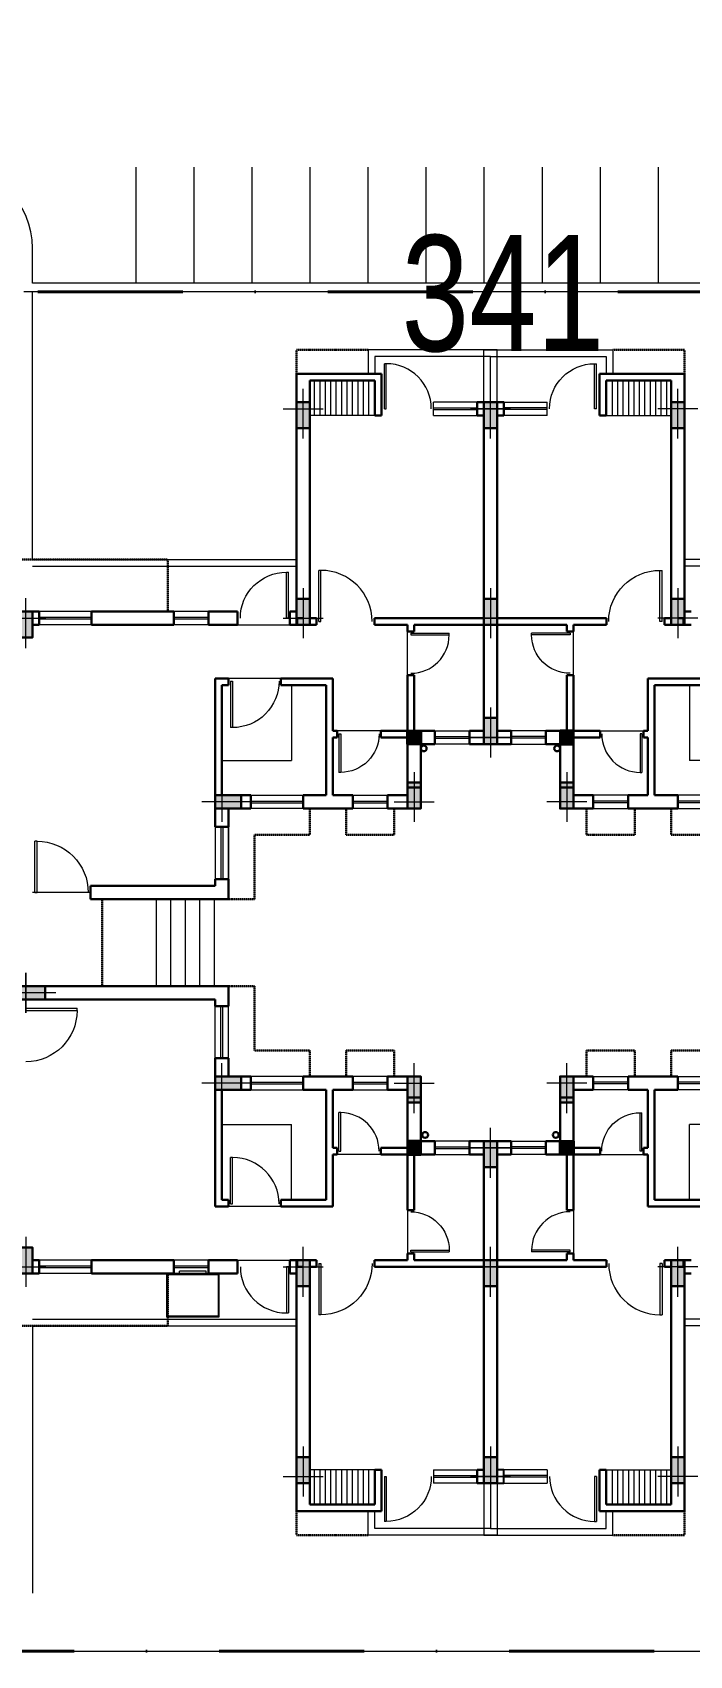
# Model space of a CAD drawing. Header units: inches. Extents: x 5542223 to 12533222, y 497239 to 5189502.
# Drawn here: x 6511757 to 6523085, y 1936782 to 1964782 of the extents above; entities that cross this region are included whole.
import ezdxf

# ---------------------------------------------------------------- set-up
doc = ezdxf.new("R2010")
doc.units = ezdxf.units.IN
doc.header["$MEASUREMENT"] = 0
doc.linetypes.add('DASHDOT', pattern=[1, 0.5, -0.25, 0, -0.25])
doc.linetypes.add('HIDDENX2', pattern=[0.75, 0.5, -0.25])
doc.layers.get('0').update_dxf_attribs({"color": 1})
for name, color, linetype, lineweight in [('Area_parking', 7, 'DASHDOT', 40), ('col', 7, 'Continuous', 30), ('col-fill', 7, 'Continuous', 9), ('cooler', 163, 'Continuous', 5), ('DOOR', 7, 'Continuous', 9), ('ELE', 7, 'Continuous', 13), ('Glass', 251, 'Continuous', 20), ('landscape', 7, 'Continuous', 5), ('LVL_DIFF', 253, 'Continuous', 18), ('PARKING NO TXT', 7, 'Continuous', 9), ('Proj.', 7, 'HIDDENX2', 30), ('Railling', 7, 'Continuous', 20), ('Road', 7, 'Continuous', 15), ('Road_CStone', 8, 'Continuous', 15), ('S_Parkingbays', 7, 'Continuous', 13), ('STAIR', 253, 'Continuous', 5), ('WALL', 7, 'Continuous', 30), ('WIN', 7, 'Continuous', 20), ('wwp', 7, 'Continuous', 30)]:
    doc.layers.add(name, color=color, linetype=linetype, lineweight=lineweight)
doc.styles.add('Parking_txt', font='arial.ttf', dxfattribs={"width": 0.75})

# ---------------------------------------------------------------- blocks, each defined once
blk = doc.blocks.new('COL-SH')
at = {"layer": 'col-fill', "ltscale": 10}
blk.add_hatch(color=256, dxfattribs=at).paths.add_polyline_path([(0, -450), (230, -450), (230, 0), (0, 0)])
at = {"layer": 'col', "ltscale": 10}
blk.add_lwpolyline([(230, 0), (0, 0), (0, -450), (230, -450)], close=True, dxfattribs=at)
at = {"layer": 'col-fill', "ltscale": 10}
for p, q in [((115, -632), (115, 230)), ((460, -115), (-230, -115))]:
    blk.add_line(p, q, dxfattribs=at)
blk = doc.blocks.new('DOOR_LEFT')
at = {"layer": 'DOOR'}
for p, q in [((-0.461, 0), (-0.461, 0.883)), ((-0.422, 0.883), (-0.461, 0.883)), ((-0.422, 0), (-0.422, 0.883)), ((-0.461, 0), (-0.422, 0))]:
    blk.add_line(p, q, dxfattribs=at)
blk.add_arc((-0.422, 0), 0.883, 360, 90, dxfattribs=at)
blk = doc.blocks.new('resA1')
at = {"layer": 'col', "lineweight": 35, "ltscale": 10}
for points in [[(-8090, 10035), (-7860, 10035), (-7860, 10265), (-8090, 10265)], [(-8090, 3185), (-7860, 3185), (-7860, 2955), (-8090, 2955)]]:
    blk.add_hatch(color=256, dxfattribs=at).paths.add_polyline_path(points)
at = {"layer": 'ELE', "ltscale": 5}
h = blk.add_hatch(dxfattribs=at)
h.set_pattern_fill('LINE', color=256, scale=750, angle=90, style=0)
h.set_pattern_definition([(90, (-659214.42, -334103.49), (-93.75, 0), [])])
h.paths.add_polyline_path([(-6175, 16305), (-7295, 16305), (-7295, 15705), (-6175, 15705), (-6175, 15935)])
h = blk.add_hatch(dxfattribs=at)
h.set_pattern_fill('LINE', color=256, scale=750, angle=90, style=0)
h.set_pattern_definition([(90, (-659214.42, -335833.49), (-93.75, 0), [])])
h.paths.add_polyline_path([(-6175, -2485), (-7295, -2485), (-7295, -3085), (-6175, -3085)])
blk.add_lwpolyline([(-9175, -2715), (-9060, -2715), (-9060, -2485), (-9175, -2485)])
at = {"layer": 'col', "lineweight": 35, "ltscale": 10}
for points in [[(-8090, 10035), (-7860, 10035), (-7860, 10265), (-8090, 10265)], [(-8090, 3185), (-7860, 3185), (-7860, 2955), (-8090, 2955)]]:
    blk.add_lwpolyline(points, close=True, dxfattribs=at)
at = {"layer": 'ELE', "ltscale": 5}
for p, q in [((-7295, 15705), (-6175, 15705)), ((-7295, -2485), (-6175, -2485))]:
    blk.add_line(p, q, dxfattribs=at)
at = {"layer": 'ELE', "ltscale": 0.5}
for p, q in [((-5860, 11050), (-5860, 9750)), ((-4660, 9750), (-5860, 9750)), ((-5860, 2170), (-5860, 3470)), ((-4660, 3470), (-5860, 3470))]:
    blk.add_line(p, q, dxfattribs=at)
at = {"layer": 'Glass', "ltscale": 0.5}
for p, q in [((-8310, 15835), (-9060, 15835)), ((-8310, 15805), (-9060, 15805)), ((-8332, 10165), (-8932, 10165)), ((-8332, 10135), (-8932, 10135)), ((-6917, 9050), (-7517, 9050)), ((-6917, 9020), (-7517, 9020)), ((-5160, 9050), (-6060, 9050)), ((-5160, 9020), (-6060, 9020)), ((-6917, 4200), (-7517, 4200)), ((-6917, 4170), (-7517, 4170)), ((-5160, 4200), (-6060, 4200)), ((-5160, 4170), (-6060, 4170)), ((-8332, 3085), (-8932, 3085)), ((-8332, 3055), (-8932, 3055)), ((-8310, -2585), (-9060, -2585)), ((-8310, -2615), (-9060, -2615))]:
    blk.add_line(p, q, dxfattribs=at)
at = {"layer": 'LVL_DIFF'}
for p, q in [((-7860, 11225), (-7860, 11975)), ((-7400, 10265), (-6650, 10265)), ((-7400, 2955), (-6650, 2955)), ((-7860, 1995), (-7860, 1245))]:
    blk.add_line(p, q, dxfattribs=at)
at = {"layer": 'Proj.', "ltscale": 2}
for p, q in [((-7180, 16835), (-5945, 16835)), ((-5945, 16835), (-5945, 16420)), ((-6175, 8470), (-6175, 8920)), ((-6175, 8470), (-5225, 8470)), ((-6175, 4300), (-6175, 4750)), ((-6175, 4750), (-5225, 4750)), ((-5945, -3615), (-5945, -3200)), ((-7180, -3615), (-5945, -3615))]:
    blk.add_line(p, q, dxfattribs=at)
for points in [[(-6802, 8920), (-6802, 8470), (-7632, 8470), (-7632, 8920)], [(-6802, 4300), (-6802, 4750), (-7632, 4750), (-7632, 4300)]]:
    blk.add_lwpolyline(points, dxfattribs=at)
at = {"layer": 'Railling', "ltscale": 0.5}
for p, q in [((-1395, 13220), (-5945, 13220)), ((-3728, 13105), (-5945, 13105)), ((-3728, 115), (-5945, 115)), ((-1395, 0), (-5945, 0))]:
    blk.add_line(p, q, dxfattribs=at)
for points in [[(-9405, 15935), (-9405, 16835), (-7180, 16835), (-7180, 16420)], [(-9290, 15935), (-9290, 16720), (-7295, 16720), (-7295, 16420)], [(-9405, -2715), (-9405, -3615), (-7180, -3615), (-7180, -3200)], [(-9290, -2715), (-9290, -3500), (-7295, -3500), (-7295, -3200)]]:
    blk.add_lwpolyline(points, dxfattribs=at)
at = {"layer": 'WALL', "ltscale": 0.5}
for p, q in [((-7410, 15705), (-7410, 16420)), ((-7410, 16420), (-5945, 16420)), ((-7295, 16305), (-6175, 16305)), ((-7295, 16305), (-7295, 15705)), ((-6175, 16305), (-6175, 12618)), ((-5945, 16420), (-5945, 12618)), ((-9405, 15705), (-9405, 10265)), ((-9175, 12205), (-9175, 15705)), ((-7410, 15705), (-7410, 15935)), ((-7295, 15705), (-7410, 15705)), ((-9405, 12205), (-9405, 14735)), ((-9175, 14735), (-9175, 11090)), ((-9175, 14735), (-9175, 11090)), ((-6175, 12655), (-6175, 12205)), ((-6175, 12655), (-6175, 12205)), ((-5945, 12655), (-5945, 12320)), ((-5945, 12655), (-5945, 12320)), ((-5945, 12320), (-5945, 12090)), ((-5945, 12320), (-5945, 12090)), ((-5830, 12320), (-5945, 12320)), ((-9405, 12090), (-9405, 11090)), ((-9405, 12090), (-9405, 10890)), ((-7290, 12205), (-9175, 12205)), ((-9175, 12090), (-9175, 10860)), ((-9175, 12090), (-9175, 10860)), ((-9175, 12090), (-9175, 11090)), ((-9175, 12090), (-9175, 10265)), ((-7975, 12090), (-9175, 12090)), ((-7975, 11975), (-7975, 12090)), ((-7860, 11975), (-7860, 12090)), ((-7860, 12090), (-7290, 12090)), ((-7290, 12090), (-7290, 12205)), ((-6290, 12205), (-6290, 12090)), ((-6290, 12205), (-6175, 12205)), ((-6290, 12205), (-6290, 12090)), ((-6290, 12205), (-6175, 12205)), ((-5960, 12090), (-6290, 12090)), ((-5960, 12090), (-6290, 12090)), ((-5960, 12205), (-6060, 12205)), ((-5960, 12205), (-6060, 12205)), ((-5960, 12205), (-6060, 12205)), ((-5960, 12205), (-6060, 12205)), ((-5960, 12205), (-5960, 12090)), ((-5960, 12205), (-5960, 12090)), ((-5945, 12090), (-5830, 12090)), ((-7975, 11975), (-7860, 11975)), ((-9175, 11525), (-9175, 11160)), ((-7975, 11225), (-7975, 10265)), ((-7975, 11225), (-7860, 11225)), ((-7860, 10265), (-7860, 11225)), ((-6575, 11165), (-6575, 10265)), ((-5675, 11165), (-6575, 11165)), ((-6460, 11050), (-6460, 9150)), ((-5675, 11050), (-6460, 11050)), ((-9175, 10265), (-8932, 10265)), ((-8932, 10035), (-8932, 10265)), ((-8932, 10265), (-8932, 10035)), ((-8332, 10265), (-8332, 10035)), ((-7975, 10265), (-8332, 10265)), ((-8332, 10265), (-8332, 10035)), ((-7860, 10150), (-7860, 9150)), ((-7400, 10150), (-7400, 10265)), ((-6650, 10150), (-6650, 10265)), ((-6650, 10265), (-6575, 10265)), ((-6650, 10150), (-6575, 10150)), ((-6575, 10150), (-6575, 10150)), ((-6575, 10150), (-6575, 9150)), ((-6460, 10150), (-6460, 10150)), ((-9405, 10035), (-8932, 10035)), ((-8090, 10035), (-8332, 10035)), ((-8090, 10035), (-8090, 8920)), ((-7860, 9285), (-8090, 9285)), ((-7860, 9150), (-7517, 9150)), ((-7517, 9150), (-7517, 8920)), ((-7517, 9150), (-7517, 8920)), ((-6917, 9150), (-6917, 8920)), ((-6917, 9150), (-6575, 9150)), ((-6060, 9150), (-6060, 8920)), ((-8090, 8920), (-7517, 8920)), ((-6917, 8920), (-6460, 8920)), ((-8090, 3185), (-8090, 4300)), ((-8090, 4300), (-7517, 4300)), ((-7517, 4070), (-7517, 4300)), ((-7517, 4070), (-7517, 4300)), ((-6917, 4070), (-6917, 4300)), ((-6917, 4300), (-6460, 4300)), ((-6060, 4070), (-6060, 4300)), ((-7860, 3935), (-8090, 3935)), ((-7860, 3070), (-7860, 4070)), ((-7860, 4070), (-7517, 4070)), ((-6917, 4070), (-6575, 4070)), ((-6575, 3070), (-6575, 4070)), ((-6460, 2170), (-6460, 4070)), ((-9405, 3185), (-8932, 3185)), ((-8932, 3185), (-8932, 2955)), ((-8932, 2955), (-8932, 3185)), ((-8332, 2955), (-8332, 3185)), ((-8090, 3185), (-8332, 3185)), ((-8332, 2955), (-8332, 3185)), ((-9405, -2485), (-9405, 2955)), ((-9175, 1130), (-9175, 2955)), ((-9175, 2955), (-8932, 2955)), ((-7975, 2955), (-8332, 2955)), ((-7975, 1995), (-7975, 2955)), ((-7860, 2955), (-7860, 1995)), ((-7400, 3070), (-7400, 2955)), ((-6650, 3070), (-6650, 2955)), ((-6650, 3070), (-6575, 3070)), ((-6650, 2955), (-6575, 2955)), ((-6575, 3070), (-6575, 3070)), ((-6575, 2055), (-6575, 2955)), ((-6460, 3070), (-6460, 3070)), ((-9405, 1130), (-9405, 2330)), ((-9175, 1130), (-9175, 2360)), ((-9175, 1130), (-9175, 2360)), ((-9405, 1130), (-9405, 2130)), ((-9175, -1515), (-9175, 2130)), ((-9175, -1515), (-9175, 2130)), ((-9175, 1130), (-9175, 2130)), ((-9175, 1695), (-9175, 2060)), ((-7975, 1995), (-7860, 1995)), ((-5675, 2055), (-6575, 2055)), ((-5675, 2170), (-6460, 2170)), ((-7975, 1130), (-9175, 1130)), ((-7975, 1245), (-7860, 1245)), ((-7975, 1245), (-7975, 1130)), ((-7860, 1245), (-7860, 1130)), ((-7860, 1130), (-7290, 1130)), ((-7290, 1130), (-7290, 1015)), ((-6290, 1015), (-6290, 1130)), ((-5960, 1130), (-6290, 1130)), ((-6290, 1015), (-6290, 1130)), ((-5960, 1130), (-6290, 1130)), ((-5960, 1015), (-5960, 1130)), ((-5960, 1015), (-5960, 1130)), ((-5945, 900), (-5945, 1130)), ((-5945, 900), (-5945, 1130)), ((-5945, 1130), (-5830, 1130)), ((-5945, 1130), (-5830, 1130)), ((-9405, 1015), (-9405, -1515)), ((-9175, 1015), (-9175, -2485)), ((-7290, 1015), (-9175, 1015)), ((-6290, 1015), (-6175, 1015)), ((-6290, 1015), (-6175, 1015)), ((-6175, 565), (-6175, 1015)), ((-6175, 565), (-6175, 1015)), ((-5960, 1015), (-6060, 1015)), ((-5960, 1015), (-6060, 1015)), ((-5960, 1015), (-6060, 1015)), ((-5960, 1015), (-6060, 1015)), ((-5945, 565), (-5945, 900)), ((-5945, 565), (-5945, 900)), ((-5830, 900), (-5945, 900)), ((-5830, 900), (-5945, 900)), ((-6175, -3085), (-6175, 602)), ((-5945, -3200), (-5945, 602)), ((-7295, -2485), (-7410, -2485)), ((-7410, -2485), (-7410, -3200)), ((-7410, -2485), (-7410, -2715)), ((-7295, -3085), (-7295, -2485)), ((-7410, -3200), (-5945, -3200)), ((-7295, -3085), (-6175, -3085))]:
    blk.add_line(p, q, dxfattribs=at)
at = {"layer": 'WALL', "ltscale": 10}
for p, q in [((-7400, 10265), (-7860, 10265)), ((-7400, 10150), (-7860, 10150)), ((-6460, 9150), (-6060, 9150)), ((-6460, 8920), (-6060, 8920)), ((-6460, 4300), (-6060, 4300)), ((-6460, 4070), (-6060, 4070)), ((-7400, 3070), (-7860, 3070)), ((-7400, 2955), (-7860, 2955))]:
    blk.add_line(p, q, dxfattribs=at)
at = {"layer": 'WALL', "ltscale": 0.5}
blk.add_lwpolyline([(-9175, 15935), (-9060, 15935), (-9060, 15705), (-9175, 15705)], dxfattribs=at)
at = {"layer": 'WIN', "ltscale": 0.5}
for p, q in [((-9060, 15935), (-8310, 15935)), ((-8310, 15705), (-9060, 15705)), ((-8310, 15705), (-8310, 15935)), ((-8332, 10265), (-8932, 10265)), ((-8932, 10035), (-8332, 10035)), ((-6917, 9150), (-7517, 9150)), ((-5160, 9150), (-6060, 9150)), ((-7517, 8920), (-6917, 8920)), ((-6060, 8920), (-5160, 8920)), ((-7517, 4300), (-6917, 4300)), ((-6060, 4300), (-5160, 4300)), ((-6917, 4070), (-7517, 4070)), ((-5160, 4070), (-6060, 4070)), ((-8932, 3185), (-8332, 3185)), ((-8332, 2955), (-8932, 2955)), ((-8310, -2485), (-9060, -2485)), ((-8310, -2485), (-8310, -2715)), ((-9060, -2715), (-8310, -2715))]:
    blk.add_line(p, q, dxfattribs=at)
at = {"layer": 'wwp', "ltscale": 5}
for centre in [(-8140, 9959), (-8164, 3290)]:
    blk.add_circle(centre, 50, dxfattribs=at)
at = {"layer": 'col', "color": 253, "xscale": -1}
blk.add_blockref('COL-SH', (-9175, 15935), dxfattribs=at)
at = {"layer": 'col', "color": 253}
for p in [(-6175, 15935), (-8090, 4300), (-9405, 3185), (-9405, 1130), (-6175, 1130), (-6175, 1130)]:
    blk.add_blockref('COL-SH', p, dxfattribs=at)
at = {"layer": 'col', "color": 253, "xscale": -1, "rotation": 180}
for p in [(-9405, 12090), (-6175, 12090), (-6175, 12090), (-9405, 10035), (-8090, 8920), (-6175, -2715)]:
    blk.add_blockref('COL-SH', p, dxfattribs=at)
at = {"layer": 'col', "color": 253, "rotation": 180}
blk.add_blockref('COL-SH', (-9175, -2715), dxfattribs=at)
at = {"layer": 'DOOR'}
for p, xscale, yscale, zscale in [((-7866, 15820), -878.1695999486838, 878.1695999488002, 878.169599948884), ((-6790, 12148), -999.9999999611173, 1000.000000155182, 1000.000000000323), ((-7025, 3012), -750, 750, 750)]:
    blk.add_blockref('DOOR_LEFT', p, dxfattribs=dict(at, xscale=xscale, yscale=yscale, zscale=zscale))
for p, xscale, yscale, zscale, rotation in [((-7917, 11600), -750, 750, 750, 90), ((-7025, 10208), 750, 750, 750, 180), ((-7917, 1620), 750, 750, 750, 90), ((-6790, 1072), 999.9999999611173, 1000.000000155182, 1000.000000000323, 180), ((-7866, -2600), 878.1695999486838, 878.1695999488002, 878.169599948884, 180)]:
    blk.add_blockref('DOOR_LEFT', p, dxfattribs=dict(at, xscale=xscale, yscale=yscale, zscale=zscale, rotation=rotation))
blk = doc.blocks.new('DOOR_RIGHT')
at = {"layer": 'DOOR'}
for p, q in [((0.422, 0), (0.422, 0.883)), ((0.422, 0.883), (0.461, 0.883)), ((0.461, 0), (0.461, 0.883)), ((0.461, 0), (0.422, 0))]:
    blk.add_line(p, q, dxfattribs=at)
blk.add_arc((0.422, 0), 0.883, 90, 180, dxfattribs=at)
blk = doc.blocks.new('cooler')
at = {"layer": 'cooler', "ltscale": 5}
for p, q in [((-230, -40), (-230, 0)), ((-230, 0), (230, 0)), ((230, -40), (230, 0))]:
    blk.add_line(p, q, dxfattribs=at)
for points in [[(450, -40), (-450, -40), (-450, -790), (450, -790)], [(435, -55), (-435, -55), (-435, -775), (435, -775)]]:
    blk.add_lwpolyline(points, close=True, dxfattribs=at)
blk = doc.blocks.new('resA2')
at = {"layer": 'col', "lineweight": 35, "ltscale": 10}
for points in [[(-8090, 10035), (-7860, 10035), (-7860, 10265), (-8090, 10265)], [(-8090, 3185), (-7860, 3185), (-7860, 2955), (-8090, 2955)]]:
    blk.add_hatch(color=256, dxfattribs=at).paths.add_polyline_path(points)
at = {"layer": 'ELE', "ltscale": 5}
h = blk.add_hatch(dxfattribs=at)
h.set_pattern_fill('LINE', color=256, scale=750, angle=90, style=0)
h.set_pattern_definition([(90, (-659214.42, -334103.49), (-93.75, 0), [])])
h.paths.add_polyline_path([(-6175, 16305), (-7295, 16305), (-7295, 15705), (-6175, 15705), (-6175, 15935)])
h = blk.add_hatch(dxfattribs=at)
h.set_pattern_fill('LINE', color=256, scale=750, angle=90, style=0)
h.set_pattern_definition([(90, (-659214.42, -335833.49), (-93.75, 0), [])])
h.paths.add_polyline_path([(-6175, -2485), (-7295, -2485), (-7295, -3085), (-6175, -3085)])
at = {"layer": 'col', "lineweight": 35, "ltscale": 10}
for points in [[(-8090, 10035), (-7860, 10035), (-7860, 10265), (-8090, 10265)], [(-8090, 3185), (-7860, 3185), (-7860, 2955), (-8090, 2955)]]:
    blk.add_lwpolyline(points, close=True, dxfattribs=at)
at = {"layer": 'ELE', "ltscale": 5}
for p, q in [((-7295, 15705), (-6175, 15705)), ((-7295, -2485), (-6175, -2485))]:
    blk.add_line(p, q, dxfattribs=at)
at = {"layer": 'ELE', "ltscale": 0.5}
for p, q in [((-5860, 11050), (-5860, 9750)), ((-4660, 9750), (-5860, 9750)), ((-5860, 2170), (-5860, 3470)), ((-4660, 3470), (-5860, 3470))]:
    blk.add_line(p, q, dxfattribs=at)
at = {"layer": 'Glass', "ltscale": 0.5}
for p, q in [((-8310, 15835), (-9060, 15835)), ((-8310, 15805), (-9060, 15805)), ((-4430, 12220), (-3830, 12220)), ((-4430, 12190), (-3830, 12190)), ((-2410, 12220), (-1510, 12220)), ((-2410, 12190), (-1510, 12190)), ((-8332, 10165), (-8932, 10165)), ((-8332, 10135), (-8932, 10135)), ((-6917, 9050), (-7517, 9050)), ((-6917, 9020), (-7517, 9020)), ((-5160, 9050), (-6060, 9050)), ((-5160, 9020), (-6060, 9020)), ((-6917, 4200), (-7517, 4200)), ((-5160, 4200), (-6060, 4200)), ((-6917, 4170), (-7517, 4170)), ((-5160, 4170), (-6060, 4170)), ((-8332, 3085), (-8932, 3085)), ((-8332, 3055), (-8932, 3055)), ((-4430, 1030), (-3830, 1030)), ((-4430, 1000), (-3830, 1000)), ((-2410, 1030), (-1510, 1030)), ((-2410, 1000), (-1510, 1000)), ((-8310, -2585), (-9060, -2585)), ((-8310, -2615), (-9060, -2615))]:
    blk.add_line(p, q, dxfattribs=at)
at = {"layer": 'Glass', "ltscale": 5}
for p, q in [((-4675, 8605), (-4675, 7705)), ((-4645, 8605), (-4645, 7705)), ((-4675, 4615), (-4675, 5515)), ((-4645, 4615), (-4645, 5515))]:
    blk.add_line(p, q, dxfattribs=at)
at = {"layer": 'LVL_DIFF'}
for p, q in [((-4930, 12090), (-5830, 12090)), ((-7860, 11225), (-7860, 11975)), ((-7400, 10265), (-6650, 10265)), ((-4775, 7705), (-4775, 8605)), ((-2395, 7475), (-1395, 7475)), ((-7400, 2955), (-6650, 2955)), ((-7860, 1995), (-7860, 1245)), ((-4930, 1130), (-5830, 1130)), ((-4930, 1130), (-5830, 1130))]:
    blk.add_line(p, q, dxfattribs=at)
at = {"layer": 'LVL_DIFF', "ltscale": 10}
for p, q in [((-5790, 11165), (-4775, 11165)), ((-5675, 2055), (-4660, 2055))]:
    blk.add_line(p, q, dxfattribs=at)
at = {"layer": 'Proj.', "ltscale": 2}
for p, q in [((-7180, 16835), (-5945, 16835)), ((-5945, 16835), (-5945, 16420)), ((-3727, 13220), (-3727, 12320)), ((-6175, 8470), (-6175, 8920)), ((-6175, 8470), (-5225, 8470)), ((-5225, 8470), (-5225, 7360)), ((-4775, 7360), (-5225, 7360)), ((-2595, 7360), (-2595, 5860)), ((-5225, 4750), (-5225, 5860)), ((-4775, 5860), (-5225, 5860)), ((-6175, 4300), (-6175, 4750)), ((-6175, 4750), (-5225, 4750)), ((-3727, 0), (-3727, 900)), ((-5945, -3615), (-5945, -3200)), ((-7180, -3615), (-5945, -3615))]:
    blk.add_line(p, q, dxfattribs=at)
for points in [[(-3727, 13220), (-1165, 13220), (-1165, 13220)], [(-6802, 8920), (-6802, 8470), (-7632, 8470), (-7632, 8920)], [(-6802, 4300), (-6802, 4750), (-7632, 4750), (-7632, 4300)], [(-3727, 0), (-1165, 0), (-1165, 0)]]:
    blk.add_lwpolyline(points, dxfattribs=at)
at = {"layer": 'Railling', "ltscale": 0.5}
for p, q in [((-1395, 13220), (-5945, 13220)), ((-3727, 13105), (-5945, 13105)), ((-1395, 13105), (-3727, 13105)), ((-3727, 115), (-5945, 115)), ((-1395, 0), (-5945, 0)), ((-1395, 115), (-3727, 115))]:
    blk.add_line(p, q, dxfattribs=at)
for points in [[(-9405, 15935), (-9405, 16835), (-7180, 16835), (-7180, 16420)], [(-9290, 15935), (-9290, 16720), (-7295, 16720), (-7295, 16420)], [(-9405, -2715), (-9405, -3615), (-7180, -3615), (-7180, -3200)], [(-9290, -2715), (-9290, -3500), (-7295, -3500), (-7295, -3200)]]:
    blk.add_lwpolyline(points, dxfattribs=at)
at = {"layer": 'STAIR'}
for p, q in [((-4525, 7360), (-4525, 5860)), ((-4275, 7360), (-4275, 5860)), ((-4025, 7360), (-4025, 5860)), ((-3775, 7360), (-3775, 5860)), ((-3525, 7360), (-3525, 5860))]:
    blk.add_line(p, q, dxfattribs=at)
at = {"layer": 'WALL', "ltscale": 0.5}
for p, q in [((-7410, 15705), (-7410, 16420)), ((-7410, 16420), (-5945, 16420)), ((-7295, 16305), (-6175, 16305)), ((-7295, 16305), (-7295, 15705)), ((-6175, 16305), (-6175, 12618)), ((-5945, 16420), (-5945, 12618)), ((-9405, 15705), (-9405, 10265)), ((-9060, 15935), (-9175, 15935)), ((-9175, 12205), (-9175, 15705)), ((-9060, 15705), (-9175, 15705)), ((-9060, 15935), (-9060, 15705)), ((-7410, 15705), (-7410, 15935)), ((-7295, 15705), (-7410, 15705)), ((-9405, 12205), (-9405, 14735)), ((-9175, 14735), (-9175, 11090)), ((-9175, 14735), (-9175, 11090)), ((-6175, 12655), (-6175, 12205)), ((-6175, 12655), (-6175, 12205)), ((-5945, 12655), (-5945, 12320)), ((-5945, 12655), (-5945, 12320)), ((-5945, 12320), (-5945, 12090)), ((-5945, 12320), (-5945, 12090)), ((-5830, 12320), (-5945, 12320)), ((-5830, 12090), (-5830, 12320)), ((-4930, 12090), (-4930, 12320)), ((-4930, 12320), (-4430, 12320)), ((-4430, 12090), (-4430, 12320)), ((-3830, 12090), (-3830, 12320)), ((-3830, 12320), (-2410, 12320)), ((-2410, 12320), (-2410, 12090)), ((-1510, 12090), (-1510, 12320)), ((-1510, 12320), (-1395, 12320)), ((-9405, 12090), (-9405, 11090)), ((-9405, 12090), (-9405, 10890)), ((-7290, 12205), (-9175, 12205)), ((-9175, 12090), (-9175, 10860)), ((-9175, 12090), (-9175, 10860)), ((-9175, 12090), (-9175, 11090)), ((-9175, 12090), (-9175, 10265)), ((-7975, 12090), (-9175, 12090)), ((-7975, 11975), (-7975, 12090)), ((-7860, 11975), (-7860, 12090)), ((-7860, 12090), (-7290, 12090)), ((-7290, 12090), (-7290, 12205)), ((-6290, 12205), (-6290, 12090)), ((-6290, 12205), (-6175, 12205)), ((-6290, 12205), (-6290, 12090)), ((-6290, 12205), (-6175, 12205)), ((-5960, 12090), (-6290, 12090)), ((-5960, 12090), (-6290, 12090)), ((-5960, 12205), (-6060, 12205)), ((-5960, 12205), (-6060, 12205)), ((-5960, 12205), (-6060, 12205)), ((-5960, 12205), (-6060, 12205)), ((-5960, 12205), (-5960, 12090)), ((-5960, 12205), (-5960, 12090)), ((-5945, 12090), (-5830, 12090)), ((-4930, 12090), (-4430, 12090)), ((-2415, 12090), (-3830, 12090)), ((-1510, 12090), (-1395, 12090)), ((-7975, 11975), (-7860, 11975)), ((-9175, 11525), (-9175, 11160)), ((-7975, 11225), (-7975, 10265)), ((-7975, 11225), (-7860, 11225)), ((-7860, 10265), (-7860, 11225)), ((-6575, 11165), (-6575, 10265)), ((-5675, 11165), (-6575, 11165)), ((-6460, 11050), (-6460, 9150)), ((-5675, 11050), (-6460, 11050)), ((-5675, 11165), (-5675, 11050)), ((-4545, 11165), (-4775, 11165)), ((-4775, 11165), (-4775, 11050)), ((-4775, 11050), (-4660, 11050)), ((-4660, 11050), (-4660, 9150)), ((-4545, 11165), (-4545, 8605)), ((-9175, 10265), (-8932, 10265)), ((-8932, 10035), (-8932, 10265)), ((-8932, 10265), (-8932, 10035)), ((-8332, 10265), (-8332, 10035)), ((-7975, 10265), (-8332, 10265)), ((-8332, 10265), (-8332, 10035)), ((-7860, 10150), (-7860, 9150)), ((-7400, 10150), (-7400, 10265)), ((-6650, 10150), (-6650, 10265)), ((-6650, 10265), (-6575, 10265)), ((-6650, 10150), (-6575, 10150)), ((-6575, 10150), (-6575, 10150)), ((-6575, 10150), (-6575, 9150)), ((-6460, 10150), (-6460, 10150)), ((-9405, 10035), (-8932, 10035)), ((-8090, 10035), (-8332, 10035)), ((-8090, 10035), (-8090, 8920)), ((-7860, 9285), (-8090, 9285)), ((-7860, 9150), (-7517, 9150)), ((-7517, 9150), (-7517, 8920)), ((-7517, 9150), (-7517, 8920)), ((-6917, 9150), (-6917, 8920)), ((-6917, 9150), (-6575, 9150)), ((-6060, 9150), (-6060, 8920)), ((-5160, 9150), (-5160, 8920)), ((-8090, 8920), (-7517, 8920)), ((-6917, 8920), (-6460, 8920)), ((-4775, 8920), (-4775, 8605)), ((-4775, 7705), (-4775, 7360)), ((-4545, 7705), (-4545, 7590)), ((-4775, 5515), (-4775, 5860)), ((-4545, 5515), (-4545, 5630)), ((-4775, 4300), (-4775, 4615)), ((-4545, 2055), (-4545, 4615)), ((-8090, 3185), (-8090, 4300)), ((-8090, 4300), (-7517, 4300)), ((-7517, 4070), (-7517, 4300)), ((-7517, 4070), (-7517, 4300)), ((-6917, 4070), (-6917, 4300)), ((-6917, 4300), (-6460, 4300)), ((-6060, 4070), (-6060, 4300)), ((-5160, 4070), (-5160, 4300)), ((-7860, 3935), (-8090, 3935)), ((-7860, 3070), (-7860, 4070)), ((-7860, 4070), (-7517, 4070)), ((-6917, 4070), (-6575, 4070)), ((-6575, 3070), (-6575, 4070)), ((-6460, 2170), (-6460, 4070)), ((-4660, 2170), (-4660, 4070)), ((-9405, 3185), (-8932, 3185)), ((-8932, 3185), (-8932, 2955)), ((-8932, 2955), (-8932, 3185)), ((-8332, 2955), (-8332, 3185)), ((-8090, 3185), (-8332, 3185)), ((-8332, 2955), (-8332, 3185)), ((-9405, -2485), (-9405, 2955)), ((-9175, 1130), (-9175, 2955)), ((-9175, 2955), (-8932, 2955)), ((-7975, 2955), (-8332, 2955)), ((-7975, 1995), (-7975, 2955)), ((-7860, 2955), (-7860, 1995)), ((-7400, 3070), (-7400, 2955)), ((-6650, 3070), (-6650, 2955)), ((-6650, 3070), (-6575, 3070)), ((-6650, 2955), (-6575, 2955)), ((-6575, 3070), (-6575, 3070)), ((-6575, 2055), (-6575, 2955)), ((-6460, 3070), (-6460, 3070)), ((-9405, 1130), (-9405, 2330)), ((-9175, 1130), (-9175, 2360)), ((-9175, 1130), (-9175, 2360)), ((-9405, 1130), (-9405, 2130)), ((-9175, -1515), (-9175, 2130)), ((-9175, -1515), (-9175, 2130)), ((-9175, 1130), (-9175, 2130)), ((-9175, 1695), (-9175, 2060)), ((-7975, 1995), (-7860, 1995)), ((-5675, 2055), (-6575, 2055)), ((-5675, 2170), (-6460, 2170)), ((-5675, 2055), (-5675, 2170)), ((-4775, 2055), (-4775, 2170)), ((-4775, 2170), (-4660, 2170)), ((-4545, 2055), (-4775, 2055)), ((-7975, 1130), (-9175, 1130)), ((-7975, 1245), (-7860, 1245)), ((-7975, 1245), (-7975, 1130)), ((-7860, 1245), (-7860, 1130)), ((-7860, 1130), (-7290, 1130)), ((-7290, 1130), (-7290, 1015)), ((-6290, 1015), (-6290, 1130)), ((-5960, 1130), (-6290, 1130)), ((-6290, 1015), (-6290, 1130)), ((-5960, 1130), (-6290, 1130)), ((-5960, 1015), (-5960, 1130)), ((-5960, 1015), (-5960, 1130)), ((-5945, 900), (-5945, 1130)), ((-5945, 900), (-5945, 1130)), ((-5945, 1130), (-5830, 1130)), ((-5945, 1130), (-5830, 1130)), ((-5830, 1130), (-5830, 900)), ((-5830, 1130), (-5830, 900)), ((-4930, 1130), (-4930, 900)), ((-4930, 1130), (-4430, 1130)), ((-4430, 1130), (-4430, 900)), ((-2415, 1130), (-3830, 1130)), ((-3830, 1130), (-3830, 900)), ((-2410, 900), (-2410, 1130)), ((-1510, 1130), (-1510, 900)), ((-1510, 1130), (-1395, 1130)), ((-9405, 1015), (-9405, -1515)), ((-9175, 1015), (-9175, -2485)), ((-7290, 1015), (-9175, 1015)), ((-6290, 1015), (-6175, 1015)), ((-6290, 1015), (-6175, 1015)), ((-6175, 565), (-6175, 1015)), ((-6175, 565), (-6175, 1015)), ((-5960, 1015), (-6060, 1015)), ((-5960, 1015), (-6060, 1015)), ((-5960, 1015), (-6060, 1015)), ((-5960, 1015), (-6060, 1015)), ((-5945, 565), (-5945, 900)), ((-5945, 565), (-5945, 900)), ((-5830, 900), (-5945, 900)), ((-5830, 900), (-5945, 900)), ((-4930, 900), (-4430, 900)), ((-3830, 900), (-2410, 900)), ((-1510, 900), (-1395, 900)), ((-6175, -3085), (-6175, 602)), ((-5945, -3200), (-5945, 602)), ((-7295, -2485), (-7410, -2485)), ((-7410, -2485), (-7410, -3200)), ((-7410, -2485), (-7410, -2715)), ((-7295, -3085), (-7295, -2485)), ((-7410, -3200), (-5945, -3200)), ((-7295, -3085), (-6175, -3085))]:
    blk.add_line(p, q, dxfattribs=at)
at = {"layer": 'WALL', "ltscale": 10}
for p, q in [((-7400, 10265), (-7860, 10265)), ((-7400, 10150), (-7860, 10150)), ((-6460, 9150), (-6060, 9150)), ((-5160, 9150), (-4660, 9150)), ((-6460, 8920), (-6060, 8920)), ((-5160, 8920), (-4775, 8920)), ((-4775, 8605), (-4545, 8605)), ((-4775, 7705), (-4545, 7705)), ((-2395, 7590), (-4545, 7590)), ((-2395, 7360), (-4775, 7360)), ((-1395, 5860), (-4775, 5860)), ((-1395, 5860), (-4545, 5860)), ((-1395, 5860), (-4545, 5860)), ((-1165, 5860), (-4545, 5860)), ((-1395, 5860), (-4545, 5860)), ((-1395, 5860), (-4545, 5860)), ((-1395, 5630), (-4545, 5630)), ((-1395, 5630), (-4545, 5630)), ((-1395, 5630), (-4545, 5630)), ((-1395, 5630), (-4545, 5630)), ((-1395, 5630), (-4545, 5630)), ((-1165, 5630), (-4545, 5630)), ((-4775, 5515), (-4545, 5515)), ((-4775, 4615), (-4545, 4615)), ((-6460, 4300), (-6060, 4300)), ((-5160, 4300), (-4775, 4300)), ((-6460, 4070), (-6060, 4070)), ((-5160, 4070), (-4660, 4070)), ((-7400, 3070), (-7860, 3070)), ((-7400, 2955), (-7860, 2955))]:
    blk.add_line(p, q, dxfattribs=at)
at = {"layer": 'WALL', "ltscale": 5}
blk.add_line((-2395, 7590), (-2395, 7360), dxfattribs=at)
at = {"layer": 'WALL', "ltscale": 0.5}
for points in [[(-9060, -2485), (-9060, -2715), (-9175, -2715)], [(-9060, -2485), (-9175, -2485)]]:
    blk.add_lwpolyline(points, dxfattribs=at)
at = {"layer": 'WIN', "ltscale": 0.5}
for p, q in [((-9060, 15935), (-8310, 15935)), ((-8310, 15705), (-9060, 15705)), ((-8310, 15705), (-8310, 15935)), ((-4430, 12320), (-3830, 12320)), ((-2410, 12320), (-1510, 12320)), ((-4430, 12090), (-3830, 12090)), ((-2410, 12090), (-1510, 12090)), ((-8332, 10265), (-8932, 10265)), ((-8932, 10035), (-8332, 10035)), ((-6917, 9150), (-7517, 9150)), ((-5160, 9150), (-6060, 9150)), ((-7517, 8920), (-6917, 8920)), ((-6060, 8920), (-5160, 8920)), ((-7517, 4300), (-6917, 4300)), ((-6060, 4300), (-5160, 4300)), ((-6917, 4070), (-7517, 4070)), ((-5160, 4070), (-6060, 4070)), ((-8932, 3185), (-8332, 3185)), ((-8332, 2955), (-8932, 2955)), ((-4430, 1130), (-3830, 1130)), ((-2410, 1130), (-1510, 1130)), ((-4430, 900), (-3830, 900)), ((-2410, 900), (-1510, 900)), ((-8310, -2485), (-9060, -2485)), ((-8310, -2485), (-8310, -2715)), ((-9060, -2715), (-8310, -2715))]:
    blk.add_line(p, q, dxfattribs=at)
at = {"layer": 'WIN', "ltscale": 5}
for p, q in [((-4775, 8605), (-4775, 7705)), ((-4545, 8605), (-4545, 7705)), ((-4775, 4615), (-4775, 5515)), ((-4545, 4615), (-4545, 5515))]:
    blk.add_line(p, q, dxfattribs=at)
at = {"layer": 'wwp', "ltscale": 5}
for centre in [(-8140, 9959), (-8164, 3290)]:
    blk.add_circle(centre, 50, dxfattribs=at)
at = {"layer": 'col', "color": 253, "xscale": -1}
for p in [(-9175, 15935), (-9175, 3185), (-9175, 3185), (-9175, 1130), (-9175, 1130), (-9175, 1130), (-9175, 1130), (-9175, 1130), (-9175, 1130), (-9175, 1130), (-9175, 1130)]:
    blk.add_blockref('COL-SH', p, dxfattribs=at)
at = {"layer": 'col', "color": 253}
for p in [(-9405, 15935), (-6175, 15935), (-1395, 12320), (-8090, 4300), (-9405, 3185), (-9405, 3185), (-9405, 1130), (-9405, 1130), (-9405, 1130), (-9405, 1130), (-9405, 1130), (-9405, 1130), (-9405, 1130), (-9405, 1130), (-6175, 1130), (-6175, 1130)]:
    blk.add_blockref('COL-SH', p, dxfattribs=at)
at = {"layer": 'col', "color": 253, "xscale": -1}
for p, rotation in [((-9405, 12090), 180), ((-9405, 12090), 180), ((-9405, 12090), 180), ((-9405, 12090), 180), ((-9405, 12090), 180), ((-9405, 12090), 180), ((-9405, 12090), 180), ((-9405, 12090), 180), ((-6175, 12090), 180), ((-6175, 12090), 180), ((-9405, 10035), 180), ((-9405, 10035), 180), ((-8090, 8920), 180), ((-4545, 8920), 270), ((-1395, 900), 180), ((-9405, -2715), 180), ((-6175, -2715), 180)]:
    blk.add_blockref('COL-SH', p, dxfattribs=dict(at, rotation=rotation))
at = {"layer": 'col', "color": 253}
for p, rotation in [((-9175, 12090), 180), ((-9175, 12090), 180), ((-9175, 12090), 180), ((-9175, 12090), 180), ((-9175, 12090), 180), ((-9175, 12090), 180), ((-9175, 12090), 180), ((-9175, 12090), 180), ((-9175, 10035), 180), ((-9175, 10035), 180), ((-4545, 4300), 270), ((-9175, -2715), 180)]:
    blk.add_blockref('COL-SH', p, dxfattribs=dict(at, rotation=rotation))
at = {"layer": 'cooler', "ltscale": 5}
blk.add_blockref('cooler', (-4160, 940), dxfattribs=at)
at = {"layer": 'DOOR'}
for p, xscale, yscale, zscale in [((-7866, 15820), -878.1695999489166, 878.1695999488002, 878.169599948884), ((-6790, 12148), -999.9999999613501, 1000.000000155182, 1000.000000000323), ((-5394, 12205), 900, 900, 900), ((-7025, 3013), -750, 750, 750), ((-5229, 2100), -907.5, 907.5, 907.5000000000002)]:
    blk.add_blockref('DOOR_LEFT', p, dxfattribs=dict(at, xscale=xscale, yscale=yscale, zscale=zscale))
for name, p, xscale, yscale, zscale, rotation in [('DOOR_LEFT', (-7917, 11600), -750, 750, 750, 90), ('DOOR_LEFT', (-5229, 11120), 907.5, 907.5, 907.5, 180), ('DOOR_LEFT', (-7025, 10208), 750, 750, 750, 180), ('DOOR_RIGHT', (-1280, 5015), 1000, 1000, 1000, 90), ('DOOR_LEFT', (-7917, 1620), 750, 750, 750, 90), ('DOOR_LEFT', (-6790, 1072), 999.9999999613501, 1000.000000155182, 1000.000000000323, 180), ('DOOR_LEFT', (-5394, 1015), -900, 900, 900, 180), ('DOOR_LEFT', (-7866, -2600), 878.1695999489166, 878.1695999488002, 878.169599948884, 180)]:
    blk.add_blockref(name, p, dxfattribs=dict(at, xscale=xscale, yscale=yscale, zscale=zscale, rotation=rotation))
at = {"layer": 'DOOR', "extrusion": (0, 0, -1), "xscale": -1000, "yscale": 1000, "zscale": -1000}
blk.add_blockref('DOOR_RIGHT', (1895, 7475), dxfattribs=at)
at = {"layer": 'WALL', "ltscale": 0.5, "rotation": 270}
blk.add_blockref('COL-SH', (-1165, 5860), dxfattribs=at)
blk.add_blockref('COL-SH', (-1165, 5860), dxfattribs=at)
blk.add_blockref('COL-SH', (-1165, 5860), dxfattribs=at)
at = {"layer": 'WALL', "ltscale": 0.5, "xscale": -1, "rotation": 270}
blk.add_blockref('COL-SH', (-1165, 5630), dxfattribs=at)
blk.add_blockref('COL-SH', (-1165, 5630), dxfattribs=at)
blk.add_blockref('COL-SH', (-1165, 5630), dxfattribs=at)

msp = doc.modelspace()

# ---------------------------------------------------------------- linework, layer by layer
msp.add_circle((6864263.374, 1819279.277), 1322040.52)
at = {"layer": 'Area_parking', "ltscale": 5000}
msp.add_lwpolyline([(6444972.133, 1936857.199), (6539347.133, 1936857.199), (6539347.133, 1960307.199), (6439367.133, 1960307.199)], dxfattribs=at)
at = {"layer": 'landscape'}
for p, q in [((6511757.133, 1956662.199), (6511757.133, 1960307.199)), ((6511757.133, 1955692.199), (6511757.133, 1960307.199)), ((6511757.133, 1942472.199), (6511757.133, 1937857.199)), ((6511757.133, 1942472.199), (6511757.133, 1937857.199))]:
    msp.add_line(p, q, dxfattribs=at)
at = {"layer": 'Road'}
for p, q in [((6511757.133, 1960457.199), (6511757.133, 1961062.199)), ((6527547.133, 1960457.199), (6511757.133, 1960457.199))]:
    msp.add_line(p, q, dxfattribs=at)
msp.add_arc((6510362.133, 1961062.199), 1395, 0, 180, dxfattribs=at)
at = {"layer": 'Road_CStone', "ltscale": 6000}
for p, q in [((6527697.133, 1960307.199), (6511607.133, 1960307.199)), ((6444972.133, 1936857.199), (6540272.133, 1936857.199))]:
    msp.add_line(p, q, dxfattribs=at)
at = {"layer": 'S_Parkingbays'}
for p, q in [((6513547.133, 1960457.199), (6513547.133, 1962457.199)), ((6514547.133, 1960457.199), (6514547.133, 1962457.199)), ((6515547.133, 1960457.199), (6515547.133, 1962457.199)), ((6516547.133, 1960457.199), (6516547.133, 1962457.199)), ((6517547.133, 1960457.199), (6517547.133, 1962457.199)), ((6518547.133, 1960457.199), (6518547.133, 1962457.199)), ((6519547.133, 1960457.199), (6519547.133, 1962457.199)), ((6520547.133, 1960457.199), (6520547.133, 1962457.199)), ((6521547.133, 1960457.199), (6521547.133, 1962457.199)), ((6522547.133, 1960457.199), (6522547.133, 1962457.199))]:
    msp.add_line(p, q, dxfattribs=at)

# ---------------------------------------------------------------- block references
at = {"xscale": -1}
msp.add_blockref('resA2', (6510362.133, 1942472.199), dxfattribs=at)
msp.add_blockref('resA1', (6528942.133, 1942472.199))

# ---------------------------------------------------------------- texts
at = {"layer": 'PARKING NO TXT', "style": 'Parking_txt', "width": 0.75}
msp.add_text('341', height=2000, dxfattribs=at).set_placement((6518119.678, 1959285.341, 0))

doc.saveas('drawing.dxf')
